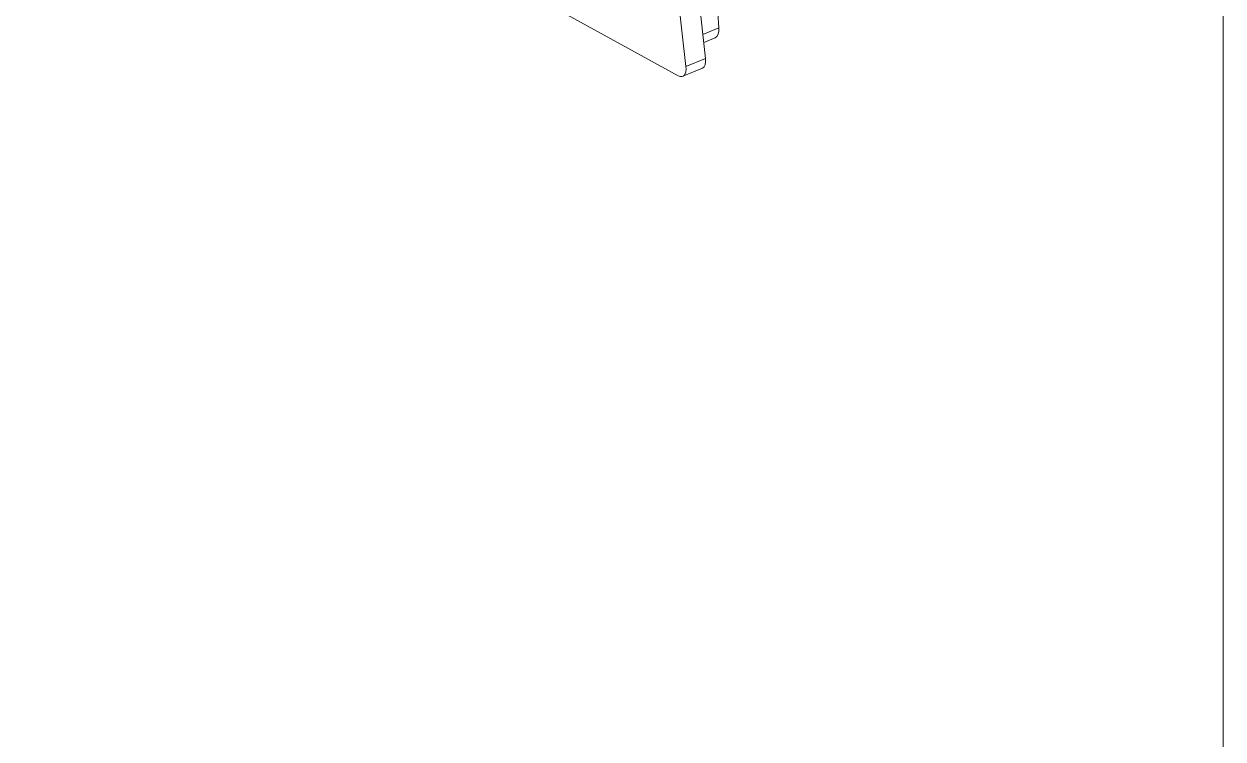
# Model space of a CAD drawing. Header units: millimetres. Extents: x 8 to 690, y 8 to 531.
# Drawn here: x 600 to 674.4, y 276.7 to 321.1 of the extents above; entities that cross this region are included whole.
import ezdxf

# ---------------------------------------------------------------- set-up
doc = ezdxf.new("R2010")
doc.units = ezdxf.units.MM
doc.header["$LTSCALE"] = 2.5
for name, color, linetype, lineweight in [('Border (ANSI)', 7, 'Continuous', 9), ('Visible (ANSI)', 7, 'Continuous', 9), ('Visible Narrow (ANSI)', 7, 'Continuous', 9)]:
    doc.layers.add(name, color=color, linetype=linetype, lineweight=lineweight)

# ---------------------------------------------------------------- blocks, each defined once
blk = doc.blocks.new('Borders Default Border')
at = {"layer": 'Border (ANSI)', "flags": 128}
blk.add_lwpolyline([(9.652, 9.652), (9.652, 206.248), (269.748, 206.248), (269.748, 9.652), (9.652, 9.652)], dxfattribs=at)

msp = doc.modelspace()

# ---------------------------------------------------------------- linework, layer by layer
at = {"layer": 'Visible (ANSI)'}
for p, q in [((640.572, 317.909), (604.818, 337.543)), ((642.264, 318.983), (640.462, 334.813)), ((639.247, 334.308), (641.048, 318.479)), ((642.654, 327.9), (643.088, 320.885)), ((642.151, 319.97), (642.855, 320.262)), ((642.07, 318.377), (640.854, 317.872))]:
    msp.add_line(p, q, dxfattribs=at)
for centre, major_axis, ratio, start_param, end_param in [((642.511, 321.202), (-0.332, 0.945), 0.503733, 3.169749, 4.200624), ((640.471, 318.796), (0.383, -0.924), 0.479921, 5.743264, 7.31406), ((641.686, 319.3), (0.383, -0.924), 0.479921, 0, 1.030875)]:
    msp.add_ellipse(centre, major_axis=major_axis, ratio=ratio, start_param=start_param, end_param=end_param, dxfattribs=at)
at = {"layer": 'Visible Narrow (ANSI)'}
for p, q in [((643.088, 320.885), (642.094, 320.472)), ((642.264, 318.983), (641.048, 318.479))]:
    msp.add_line(p, q, dxfattribs=at)

# ---------------------------------------------------------------- block references
at = {"xscale": 2.5, "yscale": 2.5, "zscale": 2.5}
msp.add_blockref('Borders Default Border', (0, 0), dxfattribs=at)

doc.saveas('drawing.dxf')
